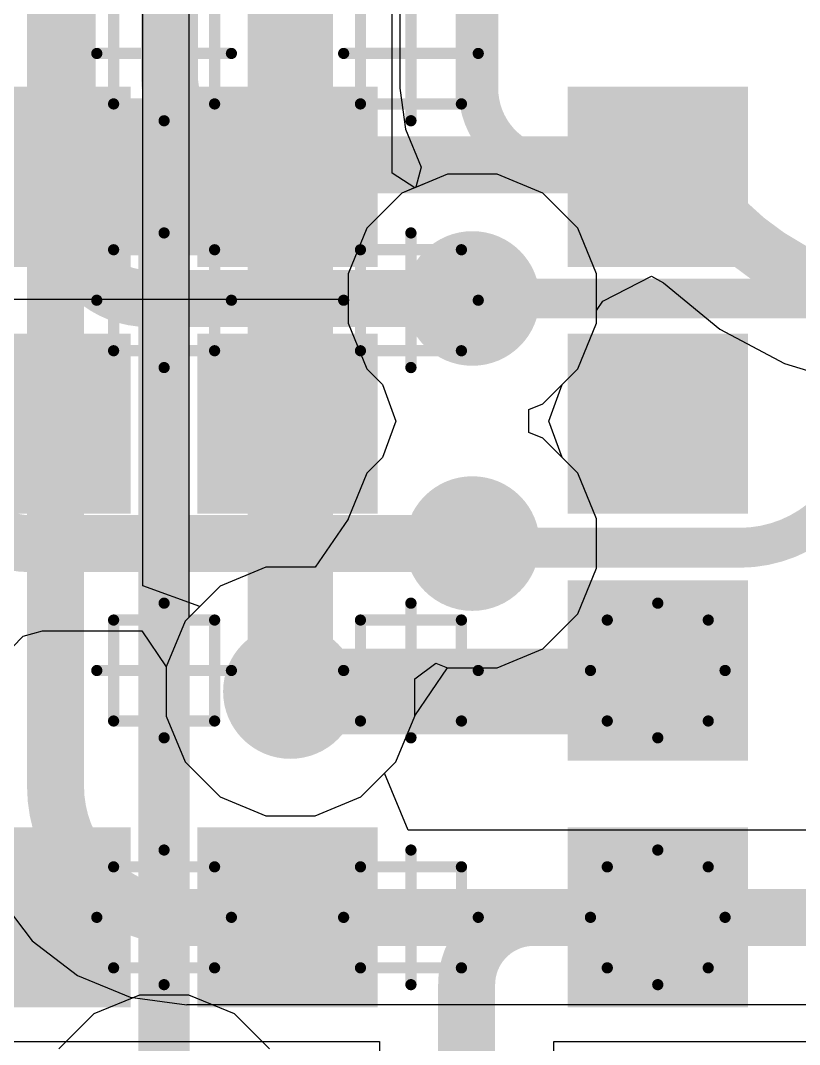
# Model space of a CAD drawing. Header units: inches. Extents: x -0.01 to 2.44, y -0.01 to 2.26.
# Drawn here: x 1.7447 to 1.8814, y 0.2091 to 0.3888 of the extents above; entities that cross this region are included whole.
import ezdxf

# ---------------------------------------------------------------- set-up
doc = ezdxf.new("R2010")
doc.units = ezdxf.units.IN
doc.header["$MEASUREMENT"] = 0
for name, color, linetype in [('Bottom Layer', 5, 'Continuous'), ('GROUND', 16, 'Continuous'), ('POWER', 76, 'Continuous'), ('SIGNAL1', 90, 'Continuous'), ('SIGNAL2', 156, 'Continuous'), ('Top Assembly', 56, 'Continuous'), ('Top Component Center', 56, 'Continuous'), ('Top Layer', 1, 'Continuous'), ('Top Paste', 8, 'Continuous'), ('Top Solder', 216, 'Continuous'), ('Via Holes', 16, 'Continuous')]:
    doc.layers.add(name, color=color, linetype=linetype)

# ---------------------------------------------------------------- blocks, each defined once
blk = doc.blocks.new('NORA_B120_00B_28')
at = {"layer": 'Top Layer'}
for points in [[(-0.0748, 0.11811), (-0.09843, 0.11811), (-0.09843, 0.14173), (-0.0748, 0.14173)], [(-0.00984, 0.11811), (-0.03346, 0.11811), (-0.03346, 0.14173), (-0.00984, 0.14173)], [(0.03346, 0.11811), (0.00984, 0.11811), (0.00984, 0.14173), (0.03346, 0.14173)], [(-0.0748, 0.0748), (-0.09843, 0.0748), (-0.09843, 0.09843), (-0.0748, 0.09843)], [(-0.0748, 0.0315), (-0.09843, 0.0315), (-0.09843, 0.05512), (-0.0748, 0.05512)], [(-0.00984, 0.0315), (-0.03346, 0.0315), (-0.03346, 0.05512), (-0.00984, 0.05512)], [(0.03346, 0.0315), (0.00984, 0.0315), (0.00984, 0.05512), (0.03346, 0.05512)], [(-0.0748, -0.01181), (-0.09843, -0.01181), (-0.09843, 0.01181), (-0.0748, 0.01181)], [(-0.00984, -0.01181), (-0.03346, -0.01181), (-0.03346, 0.01181), (-0.00984, 0.01181)], [(0.03346, -0.01181), (0.00984, -0.01181), (0.00984, 0.01181), (0.03346, 0.01181)]]:
    blk.add_hatch(color=1, dxfattribs=at).paths.add_polyline_path(points)
at = {"layer": 'Top Paste'}
for points in [[(-0.0748, 0.11811), (-0.09843, 0.11811), (-0.09843, 0.14173), (-0.0748, 0.14173)], [(-0.00984, 0.11811), (-0.03346, 0.11811), (-0.03346, 0.14173), (-0.00984, 0.14173)], [(0.03346, 0.11811), (0.00984, 0.11811), (0.00984, 0.14173), (0.03346, 0.14173)], [(-0.0748, 0.0748), (-0.09843, 0.0748), (-0.09843, 0.09843), (-0.0748, 0.09843)], [(-0.0748, 0.0315), (-0.09843, 0.0315), (-0.09843, 0.05512), (-0.0748, 0.05512)], [(-0.00984, 0.0315), (-0.03346, 0.0315), (-0.03346, 0.05512), (-0.00984, 0.05512)], [(0.03346, 0.0315), (0.00984, 0.0315), (0.00984, 0.05512), (0.03346, 0.05512)], [(-0.0748, -0.01181), (-0.09843, -0.01181), (-0.09843, 0.01181), (-0.0748, 0.01181)], [(-0.00984, -0.01181), (-0.03346, -0.01181), (-0.03346, 0.01181), (-0.00984, 0.01181)], [(0.03346, -0.01181), (0.00984, -0.01181), (0.00984, 0.01181), (0.03346, 0.01181)]]:
    blk.add_hatch(color=8, dxfattribs=at).paths.add_polyline_path(points)
at = {"layer": 'Top Solder'}
for points in [[(-0.0708, 0.11411), (-0.10243, 0.11411), (-0.10243, 0.14573), (-0.0708, 0.14573)], [(-0.00584, 0.11411), (-0.03746, 0.11411), (-0.03746, 0.14573), (-0.00584, 0.14573)], [(0.03746, 0.11411), (0.00584, 0.11411), (0.00584, 0.14573), (0.03746, 0.14573)], [(-0.0708, 0.0708), (-0.10243, 0.0708), (-0.10243, 0.10243), (-0.0708, 0.10243)], [(-0.0708, 0.0275), (-0.10243, 0.0275), (-0.10243, 0.05912), (-0.0708, 0.05912)], [(-0.00584, 0.0275), (-0.03746, 0.0275), (-0.03746, 0.05912), (-0.00584, 0.05912)], [(0.03746, 0.0275), (0.00584, 0.0275), (0.00584, 0.05912), (0.03746, 0.05912)], [(-0.0708, -0.01581), (-0.10243, -0.01581), (-0.10243, 0.01581), (-0.0708, 0.01581)], [(-0.00584, -0.01581), (-0.03746, -0.01581), (-0.03746, 0.01581), (-0.00584, 0.01581)], [(0.03746, -0.01581), (0.00584, -0.01581), (0.00584, 0.01581), (0.03746, 0.01581)]]:
    blk.add_hatch(color=216, dxfattribs=at).paths.add_polyline_path(points)
at = {"layer": 'Top Assembly', "const_width": 0.00197}
for points in [[(-0.07776, 0.13878), (-0.09547, 0.13878)], [(-0.09547, 0.13878), (-0.09547, 0.12106)], [(-0.07776, 0.13878), (-0.07776, 0.12106)], [(-0.05217, 0.13878), (-0.05217, 0.12106)], [(-0.03445, 0.13878), (-0.05217, 0.13878)], [(-0.03445, 0.13878), (-0.03445, 0.12106)], [(0.00886, 0.13878), (-0.00886, 0.13878)], [(-0.00886, 0.13878), (-0.00886, 0.12106)], [(0.00886, 0.13878), (0.00886, 0.12106)], [(-0.07776, 0.12106), (-0.09547, 0.12106)], [(-0.03445, 0.12106), (-0.05217, 0.12106)], [(0.00886, 0.12106), (-0.00886, 0.12106)], [(-0.09547, 0.09547), (-0.09547, 0.07776)], [(-0.07776, 0.09547), (-0.09547, 0.09547)], [(-0.07776, 0.09547), (-0.07776, 0.07776)], [(-0.05216, 0.09547), (-0.05216, 0.07776)], [(-0.03445, 0.09547), (-0.05216, 0.09547)], [(-0.03445, 0.09547), (-0.03445, 0.07776)], [(-0.00886, 0.09547), (-0.00886, 0.07776)], [(0.00886, 0.09547), (-0.00886, 0.09547)], [(0.00886, 0.09547), (0.00886, 0.07776)], [(-0.07776, 0.07776), (-0.09547, 0.07776)], [(-0.03445, 0.07776), (-0.05216, 0.07776)], [(0.00886, 0.07776), (-0.00886, 0.07776)], [(-0.05216, 0.03051), (-0.05216, 0.01279)], [(-0.03445, 0.03051), (-0.05216, 0.03051)], [(-0.03445, 0.03051), (-0.03445, 0.01279)], [(-0.00886, 0.03051), (-0.00886, 0.01279)], [(0.00886, 0.03051), (-0.00886, 0.03051)], [(0.00886, 0.03051), (0.00886, 0.01279)], [(-0.03445, 0.01279), (-0.05216, 0.01279)], [(0.00886, 0.01279), (-0.00886, 0.01279)], [(-0.05216, -0.01279), (-0.05216, -0.03051)], [(-0.03445, -0.01279), (-0.05216, -0.01279)], [(-0.03445, -0.01279), (-0.03445, -0.03051)], [(-0.00886, -0.01279), (-0.00886, -0.03051)], [(0.00886, -0.01279), (-0.00886, -0.01279)], [(0.00886, -0.01279), (0.00886, -0.03051)]]:
    blk.add_lwpolyline(points, dxfattribs=at)
at = {"layer": 'Top Assembly', "const_width": 0.000984}
for points in [[(-0.09596, 0.13878, 1), (-0.09498, 0.13878, 1)], [(-0.09596, 0.13878, 1), (-0.09498, 0.13878, 1)], [(-0.07825, 0.13878, 1), (-0.07726, 0.13878, 1)], [(-0.07825, 0.13878, 1), (-0.07726, 0.13878, 1)], [(-0.05266, 0.13878, 1), (-0.05167, 0.13878, 1)], [(-0.05266, 0.13878, 1), (-0.05167, 0.13878, 1)], [(-0.03494, 0.13878, 1), (-0.03396, 0.13878, 1)], [(-0.03494, 0.13878, 1), (-0.03396, 0.13878, 1)], [(-0.00935, 0.13878, 1), (-0.00837, 0.13878, 1)], [(-0.00935, 0.13878, 1), (-0.00837, 0.13878, 1)], [(0.00837, 0.13878, 1), (0.00935, 0.13878, 1)], [(0.00837, 0.13878, 1), (0.00935, 0.13878, 1)], [(-0.09596, 0.12106, 1), (-0.09498, 0.12106, 1)], [(-0.09596, 0.12106, 1), (-0.09498, 0.12106, 1)], [(-0.07825, 0.12106, 1), (-0.07726, 0.12106, 1)], [(-0.07825, 0.12106, 1), (-0.07726, 0.12106, 1)], [(-0.05266, 0.12106, 1), (-0.05167, 0.12106, 1)], [(-0.05266, 0.12106, 1), (-0.05167, 0.12106, 1)], [(-0.03494, 0.12106, 1), (-0.03396, 0.12106, 1)], [(-0.03494, 0.12106, 1), (-0.03396, 0.12106, 1)], [(-0.00935, 0.12106, 1), (-0.00837, 0.12106, 1)], [(-0.00935, 0.12106, 1), (-0.00837, 0.12106, 1)], [(0.00837, 0.12106, 1), (0.00935, 0.12106, 1)], [(0.00837, 0.12106, 1), (0.00935, 0.12106, 1)], [(-0.09596, 0.09547, 1), (-0.09498, 0.09547, 1)], [(-0.09596, 0.09547, 1), (-0.09498, 0.09547, 1)], [(-0.07825, 0.09547, 1), (-0.07726, 0.09547, 1)], [(-0.07825, 0.09547, 1), (-0.07726, 0.09547, 1)], [(-0.05266, 0.09547, 1), (-0.05167, 0.09547, 1)], [(-0.05266, 0.09547, 1), (-0.05167, 0.09547, 1)], [(-0.03494, 0.09547, 1), (-0.03396, 0.09547, 1)], [(-0.03494, 0.09547, 1), (-0.03396, 0.09547, 1)], [(-0.00935, 0.09547, 1), (-0.00837, 0.09547, 1)], [(-0.00935, 0.09547, 1), (-0.00837, 0.09547, 1)], [(0.00837, 0.09547, 1), (0.00935, 0.09547, 1)], [(0.00837, 0.09547, 1), (0.00935, 0.09547, 1)], [(-0.09596, 0.07776, 1), (-0.09498, 0.07776, 1)], [(-0.09596, 0.07776, 1), (-0.09498, 0.07776, 1)], [(-0.07825, 0.07776, 1), (-0.07726, 0.07776, 1)], [(-0.07825, 0.07776, 1), (-0.07726, 0.07776, 1)], [(-0.05266, 0.07776, 1), (-0.05167, 0.07776, 1)], [(-0.05266, 0.07776, 1), (-0.05167, 0.07776, 1)], [(-0.03494, 0.07776, 1), (-0.03396, 0.07776, 1)], [(-0.03494, 0.07776, 1), (-0.03396, 0.07776, 1)], [(-0.00935, 0.07776, 1), (-0.00837, 0.07776, 1)], [(-0.00935, 0.07776, 1), (-0.00837, 0.07776, 1)], [(0.00837, 0.07776, 1), (0.00935, 0.07776, 1)], [(0.00837, 0.07776, 1), (0.00935, 0.07776, 1)], [(-0.05266, 0.03051, 1), (-0.05167, 0.03051, 1)], [(-0.05266, 0.03051, 1), (-0.05167, 0.03051, 1)], [(-0.03494, 0.03051, 1), (-0.03396, 0.03051, 1)], [(-0.03494, 0.03051, 1), (-0.03396, 0.03051, 1)], [(-0.00935, 0.03051, 1), (-0.00837, 0.03051, 1)], [(-0.00935, 0.03051, 1), (-0.00837, 0.03051, 1)], [(0.00837, 0.03051, 1), (0.00935, 0.03051, 1)], [(0.00837, 0.03051, 1), (0.00935, 0.03051, 1)], [(-0.05266, 0.01279, 1), (-0.05167, 0.01279, 1)], [(-0.05266, 0.01279, 1), (-0.05167, 0.01279, 1)], [(-0.03494, 0.01279, 1), (-0.03396, 0.01279, 1)], [(-0.03494, 0.01279, 1), (-0.03396, 0.01279, 1)], [(-0.00935, 0.01279, 1), (-0.00837, 0.01279, 1)], [(-0.00935, 0.01279, 1), (-0.00837, 0.01279, 1)], [(0.00837, 0.01279, 1), (0.00935, 0.01279, 1)], [(0.00837, 0.01279, 1), (0.00935, 0.01279, 1)], [(-0.05266, -0.01279, 1), (-0.05167, -0.01279, 1)], [(-0.05266, -0.01279, 1), (-0.05167, -0.01279, 1)], [(-0.03494, -0.01279, 1), (-0.03396, -0.01279, 1)], [(-0.03494, -0.01279, 1), (-0.03396, -0.01279, 1)], [(-0.00935, -0.01279, 1), (-0.00837, -0.01279, 1)], [(-0.00935, -0.01279, 1), (-0.00837, -0.01279, 1)], [(0.00837, -0.01279, 1), (0.00935, -0.01279, 1)], [(0.00837, -0.01279, 1), (0.00935, -0.01279, 1)]]:
    blk.add_lwpolyline(points, format="xyb", close=True, dxfattribs=at)
at = {"layer": 'Top Component Center', "const_width": 0.00197}
for points in [[(-0.08661, 0.14173), (-0.08661, 0.11811)], [(-0.04331, 0.14173), (-0.04331, 0.11811)], [(0, 0.14173), (0, 0.11811)], [(-0.09547, 0.13878), (-0.09547, 0.12106)], [(-0.07776, 0.13878), (-0.09547, 0.13878)], [(-0.07776, 0.13878), (-0.07776, 0.12106)], [(-0.05217, 0.13878), (-0.05217, 0.12106)], [(-0.03445, 0.13878), (-0.05217, 0.13878)], [(-0.03445, 0.13878), (-0.03445, 0.12106)], [(-0.00886, 0.13878), (-0.00886, 0.12106)], [(0.00886, 0.13878), (-0.00886, 0.13878)], [(0.00886, 0.13878), (0.00886, 0.12106)], [(-0.0748, 0.12992), (-0.09843, 0.12992)], [(-0.0315, 0.12992), (-0.05512, 0.12992)], [(0.01181, 0.12992), (-0.01181, 0.12992)], [(-0.07776, 0.12106), (-0.09547, 0.12106)], [(-0.03445, 0.12106), (-0.05217, 0.12106)], [(0.00886, 0.12106), (-0.00886, 0.12106)], [(-0.08661, 0.09842), (-0.08661, 0.0748)], [(-0.04331, 0.09842), (-0.04331, 0.0748)], [(0, 0.09842), (0, 0.0748)], [(-0.09547, 0.09547), (-0.09547, 0.07776)], [(-0.07776, 0.09547), (-0.09547, 0.09547)], [(-0.07776, 0.09547), (-0.07776, 0.07776)], [(-0.05216, 0.09547), (-0.05216, 0.07776)], [(-0.03445, 0.09547), (-0.05216, 0.09547)], [(-0.03445, 0.09547), (-0.03445, 0.07776)], [(-0.00886, 0.09547), (-0.00886, 0.07776)], [(0.00886, 0.09547), (-0.00886, 0.09547)], [(0.00886, 0.09547), (0.00886, 0.07776)], [(-0.0748, 0.08661), (-0.09842, 0.08661)], [(-0.0315, 0.08661), (-0.05512, 0.08661)], [(0.01181, 0.08661), (-0.01181, 0.08661)], [(-0.07776, 0.07776), (-0.09547, 0.07776)], [(-0.03445, 0.07776), (-0.05216, 0.07776)], [(0.00886, 0.07776), (-0.00886, 0.07776)], [(-0.04331, 0.03346), (-0.04331, 0.00984)], [(0, 0.03346), (0, 0.00984)], [(-0.03445, 0.03051), (-0.05217, 0.03051)], [(-0.05217, 0.03051), (-0.05217, 0.01279)], [(-0.03445, 0.03051), (-0.03445, 0.01279)], [(-0.00886, 0.03051), (-0.00886, 0.01279)], [(0.00886, 0.03051), (-0.00886, 0.03051)], [(0.00886, 0.03051), (0.00886, 0.01279)], [(-0.0315, 0.02165), (-0.05512, 0.02165)], [(0.01181, 0.02165), (-0.01181, 0.02165)], [(-0.03445, 0.01279), (-0.05217, 0.01279)], [(0.00886, 0.01279), (-0.00886, 0.01279)], [(-0.04331, -0.00984), (-0.04331, -0.03347)], [(0, -0.00984), (0, -0.03347)], [(-0.03445, -0.0128), (-0.05217, -0.0128)], [(-0.05217, -0.0128), (-0.05217, -0.03051)], [(-0.03445, -0.0128), (-0.03445, -0.03051)], [(-0.00886, -0.0128), (-0.00886, -0.03051)], [(0.00886, -0.0128), (-0.00886, -0.0128)], [(0.00886, -0.0128), (0.00886, -0.03051)], [(-0.0315, -0.02165), (-0.05512, -0.02165)], [(0.01181, -0.02165), (-0.01181, -0.02165)]]:
    blk.add_lwpolyline(points, dxfattribs=at)
at = {"layer": 'Top Component Center', "const_width": 0.000984}
for points in [[(-0.08711, 0.14173, 1), (-0.08612, 0.14173, 1)], [(-0.0438, 0.14173, 1), (-0.04282, 0.14173, 1)], [(-0.00049, 0.14173, 1), (0.00049, 0.14173, 1)], [(-0.09596, 0.13878, 1), (-0.09498, 0.13878, 1)], [(-0.09596, 0.13878, 1), (-0.09498, 0.13878, 1)], [(-0.07825, 0.13878, 1), (-0.07726, 0.13878, 1)], [(-0.07825, 0.13878, 1), (-0.07726, 0.13878, 1)], [(-0.05266, 0.13878, 1), (-0.05167, 0.13878, 1)], [(-0.05266, 0.13878, 1), (-0.05167, 0.13878, 1)], [(-0.03494, 0.13878, 1), (-0.03396, 0.13878, 1)], [(-0.03494, 0.13878, 1), (-0.03396, 0.13878, 1)], [(-0.00935, 0.13878, 1), (-0.00837, 0.13878, 1)], [(-0.00935, 0.13878, 1), (-0.00837, 0.13878, 1)], [(0.00837, 0.13878, 1), (0.00935, 0.13878, 1)], [(0.00837, 0.13878, 1), (0.00935, 0.13878, 1)], [(-0.09892, 0.12992, 1), (-0.09793, 0.12992, 1)], [(-0.0753, 0.12992, 1), (-0.07431, 0.12992, 1)], [(-0.05561, 0.12992, 1), (-0.05463, 0.12992, 1)], [(-0.03199, 0.12992, 1), (-0.031, 0.12992, 1)], [(-0.0123, 0.12992, 1), (-0.01132, 0.12992, 1)], [(0.01132, 0.12992, 1), (0.0123, 0.12992, 1)], [(-0.09596, 0.12106, 1), (-0.09498, 0.12106, 1)], [(-0.09596, 0.12106, 1), (-0.09498, 0.12106, 1)], [(-0.07825, 0.12106, 1), (-0.07726, 0.12106, 1)], [(-0.07825, 0.12106, 1), (-0.07726, 0.12106, 1)], [(-0.05266, 0.12106, 1), (-0.05167, 0.12106, 1)], [(-0.05266, 0.12106, 1), (-0.05167, 0.12106, 1)], [(-0.03494, 0.12106, 1), (-0.03396, 0.12106, 1)], [(-0.03494, 0.12106, 1), (-0.03396, 0.12106, 1)], [(-0.00935, 0.12106, 1), (-0.00837, 0.12106, 1)], [(-0.00935, 0.12106, 1), (-0.00837, 0.12106, 1)], [(0.00837, 0.12106, 1), (0.00935, 0.12106, 1)], [(0.00837, 0.12106, 1), (0.00935, 0.12106, 1)], [(-0.08711, 0.11811, 1), (-0.08612, 0.11811, 1)], [(-0.0438, 0.11811, 1), (-0.04282, 0.11811, 1)], [(-0.00049, 0.11811, 1), (0.00049, 0.11811, 1)], [(-0.08711, 0.09842, 1), (-0.08612, 0.09842, 1)], [(-0.0438, 0.09842, 1), (-0.04281, 0.09842, 1)], [(-0.00049, 0.09842, 1), (0.00049, 0.09842, 1)], [(-0.09596, 0.09547, 1), (-0.09498, 0.09547, 1)], [(-0.09596, 0.09547, 1), (-0.09498, 0.09547, 1)], [(-0.07825, 0.09547, 1), (-0.07726, 0.09547, 1)], [(-0.07825, 0.09547, 1), (-0.07726, 0.09547, 1)], [(-0.05266, 0.09547, 1), (-0.05167, 0.09547, 1)], [(-0.05266, 0.09547, 1), (-0.05167, 0.09547, 1)], [(-0.03494, 0.09547, 1), (-0.03396, 0.09547, 1)], [(-0.03494, 0.09547, 1), (-0.03396, 0.09547, 1)], [(-0.00935, 0.09547, 1), (-0.00837, 0.09547, 1)], [(-0.00935, 0.09547, 1), (-0.00837, 0.09547, 1)], [(0.00837, 0.09547, 1), (0.00935, 0.09547, 1)], [(0.00837, 0.09547, 1), (0.00935, 0.09547, 1)], [(-0.09892, 0.08661, 1), (-0.09793, 0.08661, 1)], [(-0.07529, 0.08661, 1), (-0.07431, 0.08661, 1)], [(-0.05561, 0.08661, 1), (-0.05463, 0.08661, 1)], [(-0.03199, 0.08661, 1), (-0.031, 0.08661, 1)], [(-0.0123, 0.08661, 1), (-0.01132, 0.08661, 1)], [(0.01132, 0.08661, 1), (0.0123, 0.08661, 1)], [(-0.09596, 0.07776, 1), (-0.09498, 0.07776, 1)], [(-0.09596, 0.07776, 1), (-0.09498, 0.07776, 1)], [(-0.07825, 0.07776, 1), (-0.07726, 0.07776, 1)], [(-0.07825, 0.07776, 1), (-0.07726, 0.07776, 1)], [(-0.05266, 0.07776, 1), (-0.05167, 0.07776, 1)], [(-0.05266, 0.07776, 1), (-0.05167, 0.07776, 1)], [(-0.03494, 0.07776, 1), (-0.03396, 0.07776, 1)], [(-0.03494, 0.07776, 1), (-0.03396, 0.07776, 1)], [(-0.00935, 0.07776, 1), (-0.00837, 0.07776, 1)], [(-0.00935, 0.07776, 1), (-0.00837, 0.07776, 1)], [(0.00837, 0.07776, 1), (0.00935, 0.07776, 1)], [(0.00837, 0.07776, 1), (0.00935, 0.07776, 1)], [(-0.08711, 0.0748, 1), (-0.08612, 0.0748, 1)], [(-0.0438, 0.0748, 1), (-0.04281, 0.0748, 1)], [(-0.00049, 0.0748, 1), (0.00049, 0.0748, 1)], [(-0.0438, 0.03346, 1), (-0.04281, 0.03346, 1)], [(-0.00049, 0.03346, 1), (0.00049, 0.03346, 1)], [(-0.05266, 0.03051, 1), (-0.05167, 0.03051, 1)], [(-0.05266, 0.03051, 1), (-0.05167, 0.03051, 1)], [(-0.03494, 0.03051, 1), (-0.03396, 0.03051, 1)], [(-0.03494, 0.03051, 1), (-0.03396, 0.03051, 1)], [(-0.00935, 0.03051, 1), (-0.00837, 0.03051, 1)], [(-0.00935, 0.03051, 1), (-0.00837, 0.03051, 1)], [(0.00837, 0.03051, 1), (0.00935, 0.03051, 1)], [(0.00837, 0.03051, 1), (0.00935, 0.03051, 1)], [(-0.05561, 0.02165, 1), (-0.05463, 0.02165, 1)], [(-0.03199, 0.02165, 1), (-0.03101, 0.02165, 1)], [(-0.0123, 0.02165, 1), (-0.01132, 0.02165, 1)], [(0.01132, 0.02165, 1), (0.0123, 0.02165, 1)], [(-0.05266, 0.01279, 1), (-0.05167, 0.01279, 1)], [(-0.05266, 0.01279, 1), (-0.05167, 0.01279, 1)], [(-0.03494, 0.01279, 1), (-0.03396, 0.01279, 1)], [(-0.03494, 0.01279, 1), (-0.03396, 0.01279, 1)], [(-0.00935, 0.01279, 1), (-0.00837, 0.01279, 1)], [(-0.00935, 0.01279, 1), (-0.00837, 0.01279, 1)], [(0.00837, 0.01279, 1), (0.00935, 0.01279, 1)], [(0.00837, 0.01279, 1), (0.00935, 0.01279, 1)], [(-0.0438, 0.00984, 1), (-0.04281, 0.00984, 1)], [(-0.00049, 0.00984, 1), (0.00049, 0.00984, 1)], [(-0.0438, -0.00984, 1), (-0.04281, -0.00984, 1)], [(-0.00049, -0.00984, 1), (0.00049, -0.00984, 1)], [(-0.05266, -0.0128, 1), (-0.05167, -0.0128, 1)], [(-0.05266, -0.0128, 1), (-0.05167, -0.0128, 1)], [(-0.03494, -0.0128, 1), (-0.03396, -0.0128, 1)], [(-0.03494, -0.0128, 1), (-0.03396, -0.0128, 1)], [(-0.00935, -0.0128, 1), (-0.00837, -0.0128, 1)], [(-0.00935, -0.0128, 1), (-0.00837, -0.0128, 1)], [(0.00837, -0.0128, 1), (0.00935, -0.0128, 1)], [(0.00837, -0.0128, 1), (0.00935, -0.0128, 1)], [(-0.05561, -0.02165, 1), (-0.05463, -0.02165, 1)], [(-0.03199, -0.02165, 1), (-0.03101, -0.02165, 1)], [(-0.0123, -0.02165, 1), (-0.01132, -0.02165, 1)], [(0.01132, -0.02165, 1), (0.0123, -0.02165, 1)]]:
    blk.add_lwpolyline(points, format="xyb", close=True, dxfattribs=at)

msp = doc.modelspace()

# ---------------------------------------------------------------- hatches: boundary and pattern name
at = {"layer": 'Bottom Layer'}
h = msp.add_hatch(color=5, dxfattribs=at)
edge = h.paths.add_edge_path()
edge.add_arc((1.824, 0.34), 0.01181, 0, 360)
h = msp.add_hatch(color=5, dxfattribs=at)
edge = h.paths.add_edge_path()
edge.add_arc((1.824, 0.297), 0.01181, 0, 360)
h = msp.add_hatch(color=5, dxfattribs=at)
edge = h.paths.add_edge_path()
edge.add_arc((1.79208, 0.27104), 0.01181, 0, 360)
at = {"layer": 'GROUND'}
h = msp.add_hatch(color=16, dxfattribs=at)
edge = h.paths.add_edge_path()
edge.add_arc((1.824, 0.34), 0.01181, 0, 360)
h = msp.add_hatch(color=16, dxfattribs=at)
edge = h.paths.add_edge_path()
edge.add_arc((1.824, 0.297), 0.01181, 0, 360)
h = msp.add_hatch(color=16, dxfattribs=at)
edge = h.paths.add_edge_path()
edge.add_arc((1.79208, 0.27104), 0.01181, 0, 360)
at = {"layer": 'POWER'}
h = msp.add_hatch(color=76, dxfattribs=at)
edge = h.paths.add_edge_path()
edge.add_arc((1.824, 0.34), 0.01181, 0, 360)
h = msp.add_hatch(color=76, dxfattribs=at)
edge = h.paths.add_edge_path()
edge.add_arc((1.824, 0.297), 0.01181, 0, 360)
h = msp.add_hatch(color=76, dxfattribs=at)
edge = h.paths.add_edge_path()
edge.add_arc((1.79208, 0.27104), 0.01181, 0, 360)
at = {"layer": 'SIGNAL1'}
h = msp.add_hatch(color=90, dxfattribs=at)
edge = h.paths.add_edge_path()
edge.add_arc((1.824, 0.34), 0.01181, 0, 360)
h = msp.add_hatch(color=90, dxfattribs=at)
edge = h.paths.add_edge_path()
edge.add_arc((1.824, 0.297), 0.01181, 0, 360)
h = msp.add_hatch(color=90, dxfattribs=at)
edge = h.paths.add_edge_path()
edge.add_arc((1.79208, 0.27104), 0.01181, 0, 360)
at = {"layer": 'SIGNAL2'}
h = msp.add_hatch(color=156, dxfattribs=at)
edge = h.paths.add_edge_path()
edge.add_arc((1.824, 0.34), 0.01181, 0, 360)
h = msp.add_hatch(color=156, dxfattribs=at)
edge = h.paths.add_edge_path()
edge.add_arc((1.824, 0.297), 0.01181, 0, 360)
h = msp.add_hatch(color=156, dxfattribs=at)
edge = h.paths.add_edge_path()
edge.add_arc((1.79208, 0.27104), 0.01181, 0, 360)
at = {"layer": 'Top Layer'}
msp.add_hatch(color=1, dxfattribs=at).paths.add_polyline_path([(1.73646, 0.34953), (1.80339, 0.34953), (1.80339, 0.37315), (1.73646, 0.37315)])
h = msp.add_hatch(color=1, dxfattribs=at)
edge = h.paths.add_edge_path()
edge.add_arc((1.824, 0.34), 0.01181, 0, 360)
h = msp.add_hatch(color=1, dxfattribs=at)
edge = h.paths.add_edge_path()
edge.add_arc((1.824, 0.297), 0.01181, 0, 360)
h = msp.add_hatch(color=1, dxfattribs=at)
edge = h.paths.add_edge_path()
edge.add_arc((1.79208, 0.27104), 0.01181, 0, 360)
at = {"layer": 'Via Holes'}
h = msp.add_hatch(color=7, dxfattribs=at)
edge = h.paths.add_edge_path()
edge.add_arc((1.824, 0.34), 0.00591, 0, 360)
h = msp.add_hatch(color=7, dxfattribs=at)
edge = h.paths.add_edge_path()
edge.add_arc((1.824, 0.297), 0.00591, 0, 360)
h = msp.add_hatch(color=7, dxfattribs=at)
edge = h.paths.add_edge_path()
edge.add_arc((1.79208, 0.27104), 0.00591, 0, 360)

# ---------------------------------------------------------------- linework, layer by layer
at = {"layer": 'Bottom Layer'}
for p, q in [((1.77424, 0.39519), (1.77424, 0.28404)), ((1.80992, 0.362), (1.80992, 0.39519)), ((1.81392, 0.35943), (1.80992, 0.362)), ((1.81966, 0.36181), (1.81392, 0.35943)), ((1.82834, 0.36181), (1.81966, 0.36181)), ((1.83635, 0.35849), (1.82834, 0.36181)), ((1.84249, 0.35235), (1.83635, 0.35849)), ((1.84581, 0.34434), (1.84249, 0.35235)), ((1.84581, 0.33566), (1.84581, 0.34434)), ((1.84249, 0.32765), (1.84581, 0.33566)), ((1.83635, 0.32151), (1.84249, 0.32765)), ((1.83392, 0.3205), (1.83635, 0.32151)), ((1.83392, 0.3165), (1.83392, 0.3205)), ((1.83635, 0.31549), (1.83392, 0.3165)), ((1.84249, 0.30935), (1.83635, 0.31549)), ((1.84581, 0.30134), (1.84249, 0.30935)), ((1.84581, 0.29266), (1.84581, 0.30134)), ((1.84249, 0.28465), (1.84581, 0.29266)), ((1.77424, 0.28404), (1.77359, 0.2834)), ((1.83635, 0.27851), (1.84249, 0.28465)), ((1.77359, 0.2834), (1.77027, 0.27538)), ((1.82834, 0.27519), (1.83635, 0.27851)), ((1.77027, 0.27538), (1.77027, 0.2667)), ((1.81389, 0.27325), (1.81762, 0.27603)), ((1.81762, 0.27603), (1.81966, 0.27519)), ((1.81966, 0.27519), (1.82834, 0.27519)), ((1.81389, 0.2667), (1.81389, 0.27325)), ((1.77027, 0.2667), (1.77359, 0.25869)), ((1.81057, 0.25869), (1.81389, 0.2667)), ((1.77359, 0.25869), (1.77973, 0.25255)), ((1.80444, 0.25255), (1.81057, 0.25869)), ((1.77973, 0.25255), (1.78774, 0.24923)), ((1.79642, 0.24923), (1.80444, 0.25255)), ((1.78774, 0.24923), (1.79642, 0.24923))]:
    msp.add_line(p, q, dxfattribs=at)
at = {"layer": 'Bottom Layer', "const_width": 0.015}
msp.add_lwpolyline([(1.79208, 0.39519, -0.414214), (1.82289, 0.426)], format="xyb", dxfattribs=at)
msp.add_lwpolyline([(1.79208, 0.27104), (1.79208, 0.39519)], dxfattribs=at)
at = {"layer": 'Bottom Layer', "const_width": 0.0075}
for points in [[(1.78833, 0.39519, 1), (1.79583, 0.39519, 1)], [(1.78833, 0.39519, 1), (1.79583, 0.39519, 1)], [(1.78833, 0.27104, 1), (1.79583, 0.27104, 1)]]:
    msp.add_lwpolyline(points, format="xyb", close=True, dxfattribs=at)
at = {"layer": 'GROUND'}
for p, q in [((1.81966, 0.36181), (1.81165, 0.35849)), ((1.82834, 0.36181), (1.81966, 0.36181)), ((1.83635, 0.35849), (1.82834, 0.36181)), ((1.81165, 0.35849), (1.80551, 0.35235)), ((1.84249, 0.35235), (1.83635, 0.35849)), ((1.80551, 0.35235), (1.80219, 0.34434)), ((1.84581, 0.34434), (1.84249, 0.35235)), ((1.80219, 0.34434), (1.80219, 0.33566)), ((1.84581, 0.33566), (1.84581, 0.34434)), ((1.80219, 0.33566), (1.80551, 0.32765)), ((1.84249, 0.32765), (1.84581, 0.33566)), ((1.80551, 0.32765), (1.80825, 0.32491)), ((1.83975, 0.32491), (1.84249, 0.32765)), ((1.80825, 0.32491), (1.81056, 0.3185)), ((1.83744, 0.3185), (1.83975, 0.32491)), ((1.81056, 0.3185), (1.80825, 0.31209)), ((1.83975, 0.31209), (1.83744, 0.3185)), ((1.80825, 0.31209), (1.80551, 0.30935)), ((1.84249, 0.30935), (1.83975, 0.31209)), ((1.80551, 0.30935), (1.80219, 0.30134)), ((1.84581, 0.30134), (1.84249, 0.30935)), ((1.80219, 0.30129), (1.79642, 0.29285)), ((1.80219, 0.30134), (1.80219, 0.30129)), ((1.84581, 0.29266), (1.84581, 0.30134)), ((1.78774, 0.29285), (1.77973, 0.28953)), ((1.79642, 0.29285), (1.78774, 0.29285)), ((1.84249, 0.28465), (1.84581, 0.29266)), ((1.77973, 0.28953), (1.77359, 0.2834)), ((1.83635, 0.27851), (1.84249, 0.28465)), ((1.77359, 0.2834), (1.77027, 0.27538)), ((1.82834, 0.27519), (1.83635, 0.27851)), ((1.77027, 0.27538), (1.77027, 0.2667)), ((1.81389, 0.26675), (1.81966, 0.27519)), ((1.81966, 0.27519), (1.82834, 0.27519)), ((1.77027, 0.2667), (1.77359, 0.25869)), ((1.81057, 0.25869), (1.81389, 0.2667)), ((1.81389, 0.2667), (1.81389, 0.26675)), ((1.77359, 0.25869), (1.77973, 0.25255)), ((1.80444, 0.25255), (1.81057, 0.25869)), ((1.77973, 0.25255), (1.78774, 0.24923)), ((1.79642, 0.24923), (1.80444, 0.25255)), ((1.78774, 0.24923), (1.79642, 0.24923))]:
    msp.add_line(p, q, dxfattribs=at)
at = {"layer": 'POWER'}
for p, q in [((1.81966, 0.36181), (1.81165, 0.35849)), ((1.82834, 0.36181), (1.81966, 0.36181)), ((1.83635, 0.35849), (1.82834, 0.36181)), ((1.81165, 0.35849), (1.80551, 0.35235)), ((1.84249, 0.35235), (1.83635, 0.35849)), ((1.80551, 0.35235), (1.80219, 0.34434)), ((1.84581, 0.34434), (1.84249, 0.35235)), ((1.80219, 0.34434), (1.80219, 0.33566)), ((1.84581, 0.33566), (1.84581, 0.34434)), ((1.80219, 0.33566), (1.80551, 0.32765)), ((1.84249, 0.32765), (1.84581, 0.33566)), ((1.80551, 0.32765), (1.80825, 0.32491)), ((1.83975, 0.32491), (1.84249, 0.32765)), ((1.80825, 0.32491), (1.81056, 0.3185)), ((1.83744, 0.3185), (1.83975, 0.32491)), ((1.81056, 0.3185), (1.80825, 0.31209)), ((1.83975, 0.31209), (1.83744, 0.3185)), ((1.80825, 0.31209), (1.80551, 0.30935)), ((1.84249, 0.30935), (1.83975, 0.31209)), ((1.80551, 0.30935), (1.80219, 0.30134)), ((1.84581, 0.30134), (1.84249, 0.30935)), ((1.80219, 0.30129), (1.79642, 0.29285)), ((1.80219, 0.30134), (1.80219, 0.30129)), ((1.84581, 0.29266), (1.84581, 0.30134)), ((1.78774, 0.29285), (1.77973, 0.28953)), ((1.79642, 0.29285), (1.78774, 0.29285)), ((1.84249, 0.28465), (1.84581, 0.29266)), ((1.77973, 0.28953), (1.77359, 0.2834)), ((1.83635, 0.27851), (1.84249, 0.28465)), ((1.77359, 0.2834), (1.77027, 0.27538)), ((1.82834, 0.27519), (1.83635, 0.27851)), ((1.77027, 0.27538), (1.77027, 0.2667)), ((1.81389, 0.26675), (1.81966, 0.27519)), ((1.81966, 0.27519), (1.82834, 0.27519)), ((1.77027, 0.2667), (1.77359, 0.25869)), ((1.81057, 0.25869), (1.81389, 0.2667)), ((1.81389, 0.2667), (1.81389, 0.26675)), ((1.77359, 0.25869), (1.77973, 0.25255)), ((1.80444, 0.25255), (1.81057, 0.25869)), ((1.77973, 0.25255), (1.78774, 0.24923)), ((1.79642, 0.24923), (1.80444, 0.25255)), ((1.78774, 0.24923), (1.79642, 0.24923)), ((1.76558, 0.21779), (1.75757, 0.21447)), ((1.77426, 0.21779), (1.76558, 0.21779)), ((1.78228, 0.21447), (1.77426, 0.21779)), ((1.75757, 0.21447), (1.75143, 0.20833)), ((1.78841, 0.20833), (1.78228, 0.21447))]:
    msp.add_line(p, q, dxfattribs=at)
at = {"layer": 'SIGNAL1'}
for p, q in [((1.84687, 0.33952), (1.85546, 0.34394)), ((1.85546, 0.34394), (1.85752, 0.34277)), ((1.85752, 0.34277), (1.85752, 0.34277)), ((1.85752, 0.34277), (1.86745, 0.33462)), ((1.84581, 0.33788), (1.84687, 0.33952)), ((1.84581, 0.33566), (1.84581, 0.33788)), ((1.84249, 0.32765), (1.84581, 0.33566)), ((1.86745, 0.33462), (1.87878, 0.32857)), ((1.83975, 0.32491), (1.84249, 0.32765)), ((1.87878, 0.32857), (1.89107, 0.32484)), ((1.83744, 0.3185), (1.83975, 0.32491)), ((1.83975, 0.31209), (1.83744, 0.3185)), ((1.84249, 0.30935), (1.83975, 0.31209)), ((1.84581, 0.30134), (1.84249, 0.30935)), ((1.84581, 0.29266), (1.84581, 0.30134)), ((1.84249, 0.28465), (1.84581, 0.29266)), ((1.83635, 0.27851), (1.84249, 0.28465)), ((1.74335, 0.27885), (1.7452, 0.28075)), ((1.7452, 0.28075), (1.74857, 0.28171)), ((1.74857, 0.28171), (1.76604, 0.28171)), ((1.76604, 0.28171), (1.77027, 0.27538)), ((1.82834, 0.27519), (1.83635, 0.27851)), ((1.77027, 0.27538), (1.77027, 0.2667)), ((1.81389, 0.26675), (1.81966, 0.27519)), ((1.81966, 0.27519), (1.82834, 0.27519)), ((1.77027, 0.2667), (1.77359, 0.25869)), ((1.81057, 0.25869), (1.81389, 0.2667)), ((1.81389, 0.2667), (1.81389, 0.26675)), ((1.77359, 0.25869), (1.77973, 0.25255)), ((1.80444, 0.25255), (1.81057, 0.25869)), ((1.77973, 0.25255), (1.78774, 0.24923)), ((1.79642, 0.24923), (1.80444, 0.25255)), ((1.78774, 0.24923), (1.79642, 0.24923))]:
    msp.add_line(p, q, dxfattribs=at)
at = {"layer": 'SIGNAL1', "const_width": 0.01}
for points in [[(1.7529, 0.35417), (1.7529, 1.03769)], [(1.77084, 0.37926), (1.77084, 0.98645)], [(1.78663, 0.36347), (1.84452, 0.36347)], [(1.76707, 0.34), (1.824, 0.34)], [(1.74614, 0.297), (1.824, 0.297)]]:
    msp.add_lwpolyline(points, dxfattribs=at)
at = {"layer": 'SIGNAL1', "const_width": 0.005}
for points in [[(1.76834, 0.37926, 1), (1.77334, 0.37926, 1)], [(1.76834, 0.37926, 1), (1.77334, 0.37926, 1)], [(1.78413, 0.36347, 1), (1.78913, 0.36347, 1)], [(1.78413, 0.36347, 1), (1.78913, 0.36347, 1)], [(1.84202, 0.36347, 1), (1.84702, 0.36347, 1)], [(1.84202, 0.36347, 1), (1.84702, 0.36347, 1)], [(1.7504, 0.35417, 1), (1.7554, 0.35417, 1)], [(1.7504, 0.35417, 1), (1.7554, 0.35417, 1)], [(1.86585, 0.3536, 1), (1.87085, 0.3536, 1)], [(1.86585, 0.3536, 1), (1.87085, 0.3536, 1)], [(1.76457, 0.34, 1), (1.76957, 0.34, 1)], [(1.76457, 0.34, 1), (1.76957, 0.34, 1)], [(1.8215, 0.34, 1), (1.8265, 0.34, 1)], [(1.74364, 0.297, 1), (1.74864, 0.297, 1)], [(1.74364, 0.297, 1), (1.74864, 0.297, 1)], [(1.8215, 0.297, 1), (1.8265, 0.297, 1)]]:
    msp.add_lwpolyline(points, format="xyb", close=True, dxfattribs=at)
at = {"layer": 'SIGNAL1', "const_width": 0.01}
for points in [[(1.78663, 0.36347, -0.414214), (1.77084, 0.37926)], [(1.84452, 0.36347, -0.198912), (1.86835, 0.3536)], [(1.76707, 0.34, -0.414214), (1.7529, 0.35417)], [(1.90386, 0.3389, -0.198912), (1.86835, 0.3536)], [(1.74614, 0.297, -0.414214), (1.73374, 0.3094)]]:
    msp.add_lwpolyline(points, format="xyb", dxfattribs=at)
at = {"layer": 'SIGNAL2'}
for p, q in [((1.76617, 0.28961), (1.76617, 0.66422)), ((1.81966, 0.36181), (1.81165, 0.35849)), ((1.82834, 0.36181), (1.81966, 0.36181)), ((1.83635, 0.35849), (1.82834, 0.36181)), ((1.81165, 0.35849), (1.80551, 0.35235)), ((1.84249, 0.35235), (1.83635, 0.35849)), ((1.80551, 0.35235), (1.80219, 0.34434)), ((1.84581, 0.34434), (1.84249, 0.35235)), ((1.80219, 0.34434), (1.80219, 0.33566)), ((1.84581, 0.33566), (1.84581, 0.34434)), ((1.80219, 0.33566), (1.80551, 0.32765)), ((1.84249, 0.32765), (1.84581, 0.33566)), ((1.80551, 0.32765), (1.80825, 0.32491)), ((1.83975, 0.32491), (1.84249, 0.32765)), ((1.80825, 0.32491), (1.81056, 0.3185)), ((1.83744, 0.3185), (1.83975, 0.32491)), ((1.81056, 0.3185), (1.80825, 0.31209)), ((1.83975, 0.31209), (1.83744, 0.3185)), ((1.80825, 0.31209), (1.80551, 0.30935)), ((1.84249, 0.30935), (1.83975, 0.31209)), ((1.80551, 0.30935), (1.80219, 0.30134)), ((1.84581, 0.30134), (1.84249, 0.30935)), ((1.80219, 0.30129), (1.79642, 0.29285)), ((1.80219, 0.30134), (1.80219, 0.30129)), ((1.84581, 0.29266), (1.84581, 0.30134)), ((1.78774, 0.29285), (1.77973, 0.28953)), ((1.79642, 0.29285), (1.78774, 0.29285)), ((1.84249, 0.28465), (1.84581, 0.29266)), ((1.77617, 0.28597), (1.76617, 0.28961)), ((1.77973, 0.28953), (1.77617, 0.28597)), ((1.83635, 0.27851), (1.84249, 0.28465)), ((1.82834, 0.27519), (1.83635, 0.27851)), ((1.81389, 0.26675), (1.81966, 0.27519)), ((1.81966, 0.27519), (1.82834, 0.27519)), ((1.81057, 0.25869), (1.81389, 0.2667)), ((1.81389, 0.2667), (1.81389, 0.26675)), ((1.8086, 0.25671), (1.81057, 0.25869)), ((1.81274, 0.24671), (1.8086, 0.25671)), ((1.9814, 0.24671), (1.81274, 0.24671)), ((1.74068, 0.23526), (1.74677, 0.22732)), ((1.74677, 0.22732), (1.75471, 0.22123)), ((1.75471, 0.22123), (1.76396, 0.2174)), ((1.76396, 0.2174), (1.77388, 0.21609)), ((1.77388, 0.21609), (1.77388, 0.21612)), ((1.77388, 0.21612), (1.9814, 0.21612))]:
    msp.add_line(p, q, dxfattribs=at)
at = {"layer": 'SIGNAL2', "const_width": 0.01}
for points in [[(1.75087, 0.25443), (1.75087, 1.13095)], [(1.77388, 0.23142), (1.99695, 0.23142)]]:
    msp.add_lwpolyline(points, dxfattribs=at)
at = {"layer": 'SIGNAL2', "const_width": 0.005}
for points in [[(1.74837, 0.25443, 1), (1.75337, 0.25443, 1)], [(1.74837, 0.25443, 1), (1.75337, 0.25443, 1)], [(1.77138, 0.23142, 1), (1.77638, 0.23142, 1)], [(1.77138, 0.23142, 1), (1.77638, 0.23142, 1)]]:
    msp.add_lwpolyline(points, format="xyb", close=True, dxfattribs=at)
at = {"layer": 'SIGNAL2', "const_width": 0.01}
msp.add_lwpolyline([(1.77388, 0.23142, -0.414214), (1.75087, 0.25443)], format="xyb", dxfattribs=at)
at = {"layer": 'Top Layer'}
for p, q in [((1.81127, 0.44119), (1.81127, 0.37688)), ((1.81127, 0.37688), (1.81136, 0.37647)), ((1.81136, 0.37647), (1.81225, 0.3697)), ((1.81225, 0.3697), (1.81502, 0.36301)), ((1.81502, 0.36301), (1.81408, 0.3595)), ((1.81408, 0.3595), (1.81165, 0.35849)), ((1.81165, 0.35849), (1.80551, 0.35235)), ((1.80551, 0.35235), (1.80219, 0.34434)), ((1.80219, 0.34434), (1.80219, 0.33984)), ((1.80219, 0.33984), (1.73128, 0.33984)), ((1.72976, 0.20961), (1.80771, 0.20961)), ((1.80771, 0.20961), (1.80771, 0.1763)), ((1.83829, 0.1763), (1.83829, 0.20961)), ((1.83829, 0.20961), (1.92134, 0.20961))]:
    msp.add_line(p, q, dxfattribs=at)
for points, const_width in [([(1.82504, 0.37688), (1.82504, 0.44119)], 0.007), ([(1.76992, 0.19598), (1.76992, 0.36134)], 0.009), ([(1.83903, 0.36269), (1.85518, 0.36269)], 0.007), ([(1.85518, 0.36269), (1.85654, 0.36134)], 0.007), ([(1.824, 0.34), (1.91092, 0.34)], 0.007), ([(1.823, 0.298), (1.82474, 0.29626)], 0.007), ([(1.82474, 0.29626), (1.87089, 0.29626)], 0.007), ([(1.85285, 0.27104), (1.85654, 0.27472)], 0.015), ([(1.79208, 0.27104), (1.85285, 0.27104)], 0.015), ([(1.83481, 0.23142), (1.85654, 0.23142)], 0.01), ([(1.823, 0.15855), (1.823, 0.21961)], 0.01)]:
    msp.add_lwpolyline(points, dxfattribs=dict(at, const_width=const_width))
for points, const_width in [([(1.82329, 0.37688, 1), (1.82679, 0.37688, 1)], 0.0035), ([(1.82329, 0.37688, 1), (1.82679, 0.37688, 1)], 0.0035), ([(1.76767, 0.36134, 1), (1.77217, 0.36134, 1)], 0.0045), ([(1.83728, 0.36289, 1), (1.84078, 0.36289, 1)], 0.0035), ([(1.83728, 0.36269, 1), (1.84078, 0.36269, 1)], 0.0035), ([(1.85343, 0.36269, 1), (1.85693, 0.36269, 1)], 0.0035), ([(1.85343, 0.36269, 1), (1.85693, 0.36269, 1)], 0.0035), ([(1.85479, 0.36134, 1), (1.85829, 0.36134, 1)], 0.0035), ([(1.82225, 0.34, 1), (1.82575, 0.34, 1)], 0.0035), ([(1.82125, 0.298, 1), (1.82475, 0.298, 1)], 0.0035), ([(1.82299, 0.29626, 1), (1.82649, 0.29626, 1)], 0.0035), ([(1.82299, 0.29626, 1), (1.82649, 0.29626, 1)], 0.0035), ([(1.86914, 0.29626, 1), (1.87264, 0.29626, 1)], 0.0035), ([(1.86914, 0.29626, 1), (1.87264, 0.29626, 1)], 0.0035), ([(1.85279, 0.27472, 1), (1.86029, 0.27472, 1)], 0.0075), ([(1.78833, 0.27104, 1), (1.79583, 0.27104, 1)], 0.0075), ([(1.8491, 0.27104, 1), (1.8566, 0.27104, 1)], 0.0075), ([(1.8491, 0.27104, 1), (1.8566, 0.27104, 1)], 0.0075), ([(1.83231, 0.23142, 1), (1.83731, 0.23142, 1)], 0.005), ([(1.83231, 0.23142, 1), (1.83731, 0.23142, 1)], 0.005), ([(1.85404, 0.23142, 1), (1.85904, 0.23142, 1)], 0.005), ([(1.8205, 0.21961, 1), (1.8255, 0.21961, 1)], 0.005), ([(1.8205, 0.21961, 1), (1.8255, 0.21961, 1)], 0.005)]:
    msp.add_lwpolyline(points, format="xyb", close=True, dxfattribs=dict(at, const_width=const_width))
for points, const_width in [([(1.83903, 0.36289, -0.414214), (1.82504, 0.37688)], 0.007), ([(1.89153, 0.30972, -0.297169), (1.87089, 0.29626)], 0.007), ([(1.823, 0.21961, -0.414214), (1.83481, 0.23142)], 0.01)]:
    msp.add_lwpolyline(points, format="xyb", dxfattribs=dict(at, const_width=const_width))

# ---------------------------------------------------------------- block references
at = {"rotation": 180}
msp.add_blockref('NORA_B120_00B_28', (1.76992, 0.36134), dxfattribs=at)

doc.saveas('drawing.dxf')
